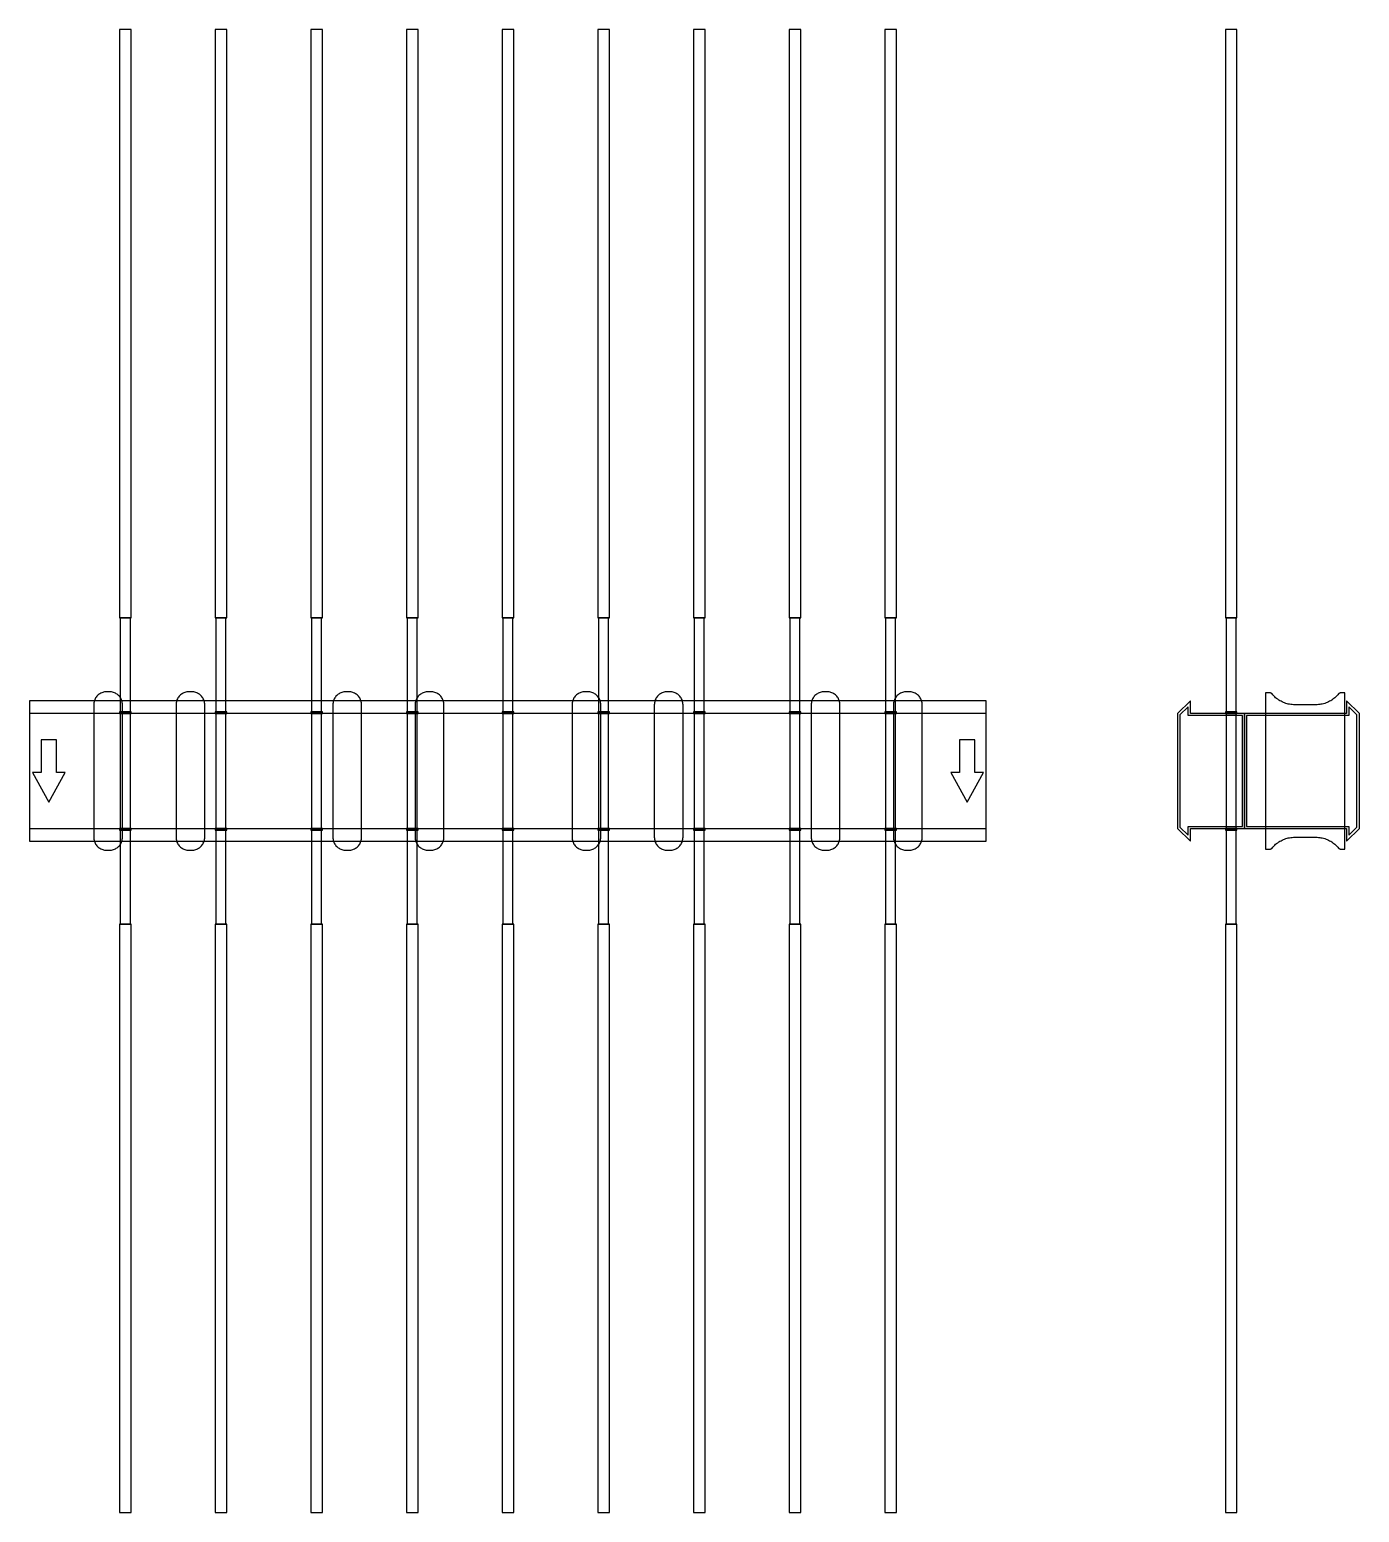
# Model space of a CAD drawing. Extents: x 0 to 1390, y -775 to 775.
import ezdxf

# ---------------------------------------------------------------- set-up
doc = ezdxf.new("R2010")
doc.units = 0
doc.layers.add('Halfen', color=7, linetype='CONTINUOUS')

msp = doc.modelspace()

# ---------------------------------------------------------------- linework, layer by layer
at = {"layer": 'Halfen', "color": 7}
for points in [[(106, 160), (106, 775), (94, 775), (94, 160)], [(206, 160), (206, 775), (194, 775), (194, 160)], [(306, 160), (306, 775), (294, 775), (294, 160)], [(406, 160), (406, 775), (394, 775), (394, 160)], [(506, 160), (506, 775), (494, 775), (494, 160)], [(606, 160), (606, 775), (594, 775), (594, 160)], [(706, 160), (706, 775), (694, 775), (694, 160)], [(806, 160), (806, 775), (794, 775), (794, 160)], [(906, 160), (906, 775), (894, 775), (894, 160)], [(1262, 160), (1262, 775), (1250, 775), (1250, 160)], [(105.25, 62), (105.25, 160), (94.75, 160), (94.75, 62)], [(205.25, 62), (205.25, 160), (194.75, 160), (194.75, 62)], [(305.25, 62), (305.25, 160), (294.75, 160), (294.75, 62)], [(405.25, 62), (405.25, 160), (394.75, 160), (394.75, 62)], [(505.25, 62), (505.25, 160), (494.75, 160), (494.75, 62)], [(605.25, 62), (605.25, 160), (594.75, 160), (594.75, 62)], [(705.25, 62), (705.25, 160), (694.75, 160), (694.75, 62)], [(805.25, 62), (805.25, 160), (794.75, 160), (794.75, 62)], [(905.25, 62), (905.25, 160), (894.75, 160), (894.75, 62)], [(1261.25, 62), (1261.25, 160), (1250.75, 160), (1250.75, 62)], [(97, -69.3), (97, -56.8), (97, 69.3), (96.958, 70.359), (96.834, 71.412), (96.627, 72.452), (96.339, 73.472), (95.972, 74.466), (95.529, 75.429), (95.011, 76.354), (94.422, 77.235), (93.765, 78.068), (93.046, 78.846), (92.268, 79.565), (91.435, 80.222), (90.554, 80.811), (89.629, 81.329), (88.666, 81.772), (87.672, 82.139), (86.652, 82.427), (85.612, 82.634), (84.559, 82.758), (83.5, 82.8), (80.5, 82.8), (79.441, 82.758), (78.388, 82.634), (77.348, 82.427), (76.328, 82.139), (75.334, 81.772), (74.371, 81.329), (73.446, 80.811), (72.565, 80.222), (71.732, 79.565), (70.954, 78.846), (70.235, 78.068), (69.578, 77.235), (68.989, 76.354), (68.471, 75.429), (68.028, 74.466), (67.661, 73.472), (67.373, 72.452), (67.166, 71.412), (67.042, 70.359), (67, 69.3), (67, -56.8), (67, -69.3), (67.042, -70.359), (67.166, -71.412), (67.373, -72.452), (67.661, -73.472), (68.028, -74.466), (68.471, -75.429), (68.989, -76.354), (69.578, -77.235), (70.235, -78.068), (70.954, -78.846), (71.732, -79.565), (72.565, -80.222), (73.446, -80.811), (74.371, -81.329), (75.334, -81.772), (76.328, -82.139), (77.348, -82.427), (78.388, -82.634), (79.441, -82.758), (80.5, -82.8), (83.5, -82.8), (84.559, -82.758), (85.612, -82.634), (86.652, -82.427), (87.672, -82.139), (88.666, -81.772), (89.629, -81.329), (90.554, -80.811), (91.435, -80.222), (92.268, -79.565), (93.046, -78.846), (93.765, -78.068), (94.422, -77.235), (95.011, -76.354), (95.529, -75.429), (95.972, -74.466), (96.339, -73.472), (96.627, -72.452), (96.834, -71.412), (96.958, -70.359), (97, -69.3)], [(183, -69.3), (183, -56.8), (183, 69.3), (182.958, 70.359), (182.834, 71.412), (182.627, 72.452), (182.339, 73.472), (181.972, 74.466), (181.529, 75.429), (181.011, 76.354), (180.422, 77.235), (179.765, 78.068), (179.046, 78.846), (178.268, 79.565), (177.435, 80.222), (176.554, 80.811), (175.629, 81.329), (174.666, 81.772), (173.672, 82.139), (172.652, 82.427), (171.612, 82.634), (170.559, 82.758), (169.5, 82.8), (166.5, 82.8), (165.441, 82.758), (164.388, 82.634), (163.348, 82.427), (162.328, 82.139), (161.334, 81.772), (160.371, 81.329), (159.446, 80.811), (158.565, 80.222), (157.732, 79.565), (156.954, 78.846), (156.235, 78.068), (155.578, 77.235), (154.989, 76.354), (154.471, 75.429), (154.028, 74.466), (153.661, 73.472), (153.373, 72.452), (153.166, 71.412), (153.042, 70.359), (153, 69.3), (153, -56.8), (153, -69.3), (153.042, -70.359), (153.166, -71.412), (153.373, -72.452), (153.661, -73.472), (154.028, -74.466), (154.471, -75.429), (154.989, -76.354), (155.578, -77.235), (156.235, -78.068), (156.954, -78.846), (157.732, -79.565), (158.565, -80.222), (159.446, -80.811), (160.371, -81.329), (161.334, -81.772), (162.328, -82.139), (163.348, -82.427), (164.388, -82.634), (165.441, -82.758), (166.5, -82.8), (169.5, -82.8), (170.559, -82.758), (171.612, -82.634), (172.652, -82.427), (173.672, -82.139), (174.666, -81.772), (175.629, -81.329), (176.554, -80.811), (177.435, -80.222), (178.268, -79.565), (179.046, -78.846), (179.765, -78.068), (180.422, -77.235), (181.011, -76.354), (181.529, -75.429), (181.972, -74.466), (182.339, -73.472), (182.627, -72.452), (182.834, -71.412), (182.958, -70.359), (183, -69.3)], [(347, -69.3), (347, -56.8), (347, 69.3), (346.958, 70.359), (346.834, 71.412), (346.627, 72.452), (346.339, 73.472), (345.972, 74.466), (345.529, 75.429), (345.011, 76.354), (344.422, 77.235), (343.765, 78.068), (343.046, 78.846), (342.268, 79.565), (341.435, 80.222), (340.554, 80.811), (339.629, 81.329), (338.666, 81.772), (337.672, 82.139), (336.652, 82.427), (335.612, 82.634), (334.559, 82.758), (333.5, 82.8), (330.5, 82.8), (329.441, 82.758), (328.388, 82.634), (327.348, 82.427), (326.328, 82.139), (325.334, 81.772), (324.371, 81.329), (323.446, 80.811), (322.565, 80.222), (321.732, 79.565), (320.954, 78.846), (320.235, 78.068), (319.578, 77.235), (318.989, 76.354), (318.471, 75.429), (318.028, 74.466), (317.661, 73.472), (317.373, 72.452), (317.166, 71.412), (317.042, 70.359), (317, 69.3), (317, -56.8), (317, -69.3), (317.042, -70.359), (317.166, -71.412), (317.373, -72.452), (317.661, -73.472), (318.028, -74.466), (318.471, -75.429), (318.989, -76.354), (319.578, -77.235), (320.235, -78.068), (320.954, -78.846), (321.732, -79.565), (322.565, -80.222), (323.446, -80.811), (324.371, -81.329), (325.334, -81.772), (326.328, -82.139), (327.348, -82.427), (328.388, -82.634), (329.441, -82.758), (330.5, -82.8), (333.5, -82.8), (334.559, -82.758), (335.612, -82.634), (336.652, -82.427), (337.672, -82.139), (338.666, -81.772), (339.629, -81.329), (340.554, -80.811), (341.435, -80.222), (342.268, -79.565), (343.046, -78.846), (343.765, -78.068), (344.422, -77.235), (345.011, -76.354), (345.529, -75.429), (345.972, -74.466), (346.339, -73.472), (346.627, -72.452), (346.834, -71.412), (346.958, -70.359), (347, -69.3)], [(433, -69.3), (433, -56.8), (433, 69.3), (432.958, 70.359), (432.834, 71.412), (432.627, 72.452), (432.339, 73.472), (431.972, 74.466), (431.529, 75.429), (431.011, 76.354), (430.422, 77.235), (429.765, 78.068), (429.046, 78.846), (428.268, 79.565), (427.435, 80.222), (426.554, 80.811), (425.629, 81.329), (424.666, 81.772), (423.672, 82.139), (422.652, 82.427), (421.612, 82.634), (420.559, 82.758), (419.5, 82.8), (416.5, 82.8), (415.441, 82.758), (414.388, 82.634), (413.348, 82.427), (412.328, 82.139), (411.334, 81.772), (410.371, 81.329), (409.446, 80.811), (408.565, 80.222), (407.732, 79.565), (406.954, 78.846), (406.235, 78.068), (405.578, 77.235), (404.989, 76.354), (404.471, 75.429), (404.028, 74.466), (403.661, 73.472), (403.373, 72.452), (403.166, 71.412), (403.042, 70.359), (403, 69.3), (403, -56.8), (403, -69.3), (403.042, -70.359), (403.166, -71.412), (403.373, -72.452), (403.661, -73.472), (404.028, -74.466), (404.471, -75.429), (404.989, -76.354), (405.578, -77.235), (406.235, -78.068), (406.954, -78.846), (407.732, -79.565), (408.565, -80.222), (409.446, -80.811), (410.371, -81.329), (411.334, -81.772), (412.328, -82.139), (413.348, -82.427), (414.388, -82.634), (415.441, -82.758), (416.5, -82.8), (419.5, -82.8), (420.559, -82.758), (421.612, -82.634), (422.652, -82.427), (423.672, -82.139), (424.666, -81.772), (425.629, -81.329), (426.554, -80.811), (427.435, -80.222), (428.268, -79.565), (429.046, -78.846), (429.765, -78.068), (430.422, -77.235), (431.011, -76.354), (431.529, -75.429), (431.972, -74.466), (432.339, -73.472), (432.627, -72.452), (432.834, -71.412), (432.958, -70.359), (433, -69.3)], [(597, -69.3), (597, -56.8), (597, 69.3), (596.958, 70.359), (596.834, 71.412), (596.627, 72.452), (596.339, 73.472), (595.972, 74.466), (595.529, 75.429), (595.011, 76.354), (594.422, 77.235), (593.765, 78.068), (593.046, 78.846), (592.268, 79.565), (591.435, 80.222), (590.554, 80.811), (589.629, 81.329), (588.666, 81.772), (587.672, 82.139), (586.652, 82.427), (585.612, 82.634), (584.559, 82.758), (583.5, 82.8), (580.5, 82.8), (579.441, 82.758), (578.388, 82.634), (577.348, 82.427), (576.328, 82.139), (575.334, 81.772), (574.371, 81.329), (573.446, 80.811), (572.565, 80.222), (571.732, 79.565), (570.954, 78.846), (570.235, 78.068), (569.578, 77.235), (568.989, 76.354), (568.471, 75.429), (568.028, 74.466), (567.661, 73.472), (567.373, 72.452), (567.166, 71.412), (567.042, 70.359), (567, 69.3), (567, -56.8), (567, -69.3), (567.042, -70.359), (567.166, -71.412), (567.373, -72.452), (567.661, -73.472), (568.028, -74.466), (568.471, -75.429), (568.989, -76.354), (569.578, -77.235), (570.235, -78.068), (570.954, -78.846), (571.732, -79.565), (572.565, -80.222), (573.446, -80.811), (574.371, -81.329), (575.334, -81.772), (576.328, -82.139), (577.348, -82.427), (578.388, -82.634), (579.441, -82.758), (580.5, -82.8), (583.5, -82.8), (584.559, -82.758), (585.612, -82.634), (586.652, -82.427), (587.672, -82.139), (588.666, -81.772), (589.629, -81.329), (590.554, -80.811), (591.435, -80.222), (592.268, -79.565), (593.046, -78.846), (593.765, -78.068), (594.422, -77.235), (595.011, -76.354), (595.529, -75.429), (595.972, -74.466), (596.339, -73.472), (596.627, -72.452), (596.834, -71.412), (596.958, -70.359), (597, -69.3)], [(683, -69.3), (683, -56.8), (683, 69.3), (682.958, 70.359), (682.834, 71.412), (682.627, 72.452), (682.339, 73.472), (681.972, 74.466), (681.529, 75.429), (681.011, 76.354), (680.422, 77.235), (679.765, 78.068), (679.046, 78.846), (678.268, 79.565), (677.435, 80.222), (676.554, 80.811), (675.629, 81.329), (674.666, 81.772), (673.672, 82.139), (672.652, 82.427), (671.612, 82.634), (670.559, 82.758), (669.5, 82.8), (666.5, 82.8), (665.441, 82.758), (664.388, 82.634), (663.348, 82.427), (662.328, 82.139), (661.334, 81.772), (660.371, 81.329), (659.446, 80.811), (658.565, 80.222), (657.732, 79.565), (656.954, 78.846), (656.235, 78.068), (655.578, 77.235), (654.989, 76.354), (654.471, 75.429), (654.028, 74.466), (653.661, 73.472), (653.373, 72.452), (653.166, 71.412), (653.042, 70.359), (653, 69.3), (653, -56.8), (653, -69.3), (653.042, -70.359), (653.166, -71.412), (653.373, -72.452), (653.661, -73.472), (654.028, -74.466), (654.471, -75.429), (654.989, -76.354), (655.578, -77.235), (656.235, -78.068), (656.954, -78.846), (657.732, -79.565), (658.565, -80.222), (659.446, -80.811), (660.371, -81.329), (661.334, -81.772), (662.328, -82.139), (663.348, -82.427), (664.388, -82.634), (665.441, -82.758), (666.5, -82.8), (669.5, -82.8), (670.559, -82.758), (671.612, -82.634), (672.652, -82.427), (673.672, -82.139), (674.666, -81.772), (675.629, -81.329), (676.554, -80.811), (677.435, -80.222), (678.268, -79.565), (679.046, -78.846), (679.765, -78.068), (680.422, -77.235), (681.011, -76.354), (681.529, -75.429), (681.972, -74.466), (682.339, -73.472), (682.627, -72.452), (682.834, -71.412), (682.958, -70.359), (683, -69.3)], [(847, -69.3), (847, -56.8), (847, 69.3), (846.958, 70.359), (846.834, 71.412), (846.627, 72.452), (846.339, 73.472), (845.972, 74.466), (845.529, 75.429), (845.011, 76.354), (844.422, 77.235), (843.765, 78.068), (843.046, 78.846), (842.268, 79.565), (841.435, 80.222), (840.554, 80.811), (839.629, 81.329), (838.666, 81.772), (837.672, 82.139), (836.652, 82.427), (835.612, 82.634), (834.559, 82.758), (833.5, 82.8), (830.5, 82.8), (829.441, 82.758), (828.388, 82.634), (827.348, 82.427), (826.328, 82.139), (825.334, 81.772), (824.371, 81.329), (823.446, 80.811), (822.565, 80.222), (821.732, 79.565), (820.954, 78.846), (820.235, 78.068), (819.578, 77.235), (818.989, 76.354), (818.471, 75.429), (818.028, 74.466), (817.661, 73.472), (817.373, 72.452), (817.166, 71.412), (817.042, 70.359), (817, 69.3), (817, -56.8), (817, -69.3), (817.042, -70.359), (817.166, -71.412), (817.373, -72.452), (817.661, -73.472), (818.028, -74.466), (818.471, -75.429), (818.989, -76.354), (819.578, -77.235), (820.235, -78.068), (820.954, -78.846), (821.732, -79.565), (822.565, -80.222), (823.446, -80.811), (824.371, -81.329), (825.334, -81.772), (826.328, -82.139), (827.348, -82.427), (828.388, -82.634), (829.441, -82.758), (830.5, -82.8), (833.5, -82.8), (834.559, -82.758), (835.612, -82.634), (836.652, -82.427), (837.672, -82.139), (838.666, -81.772), (839.629, -81.329), (840.554, -80.811), (841.435, -80.222), (842.268, -79.565), (843.046, -78.846), (843.765, -78.068), (844.422, -77.235), (845.011, -76.354), (845.529, -75.429), (845.972, -74.466), (846.339, -73.472), (846.627, -72.452), (846.834, -71.412), (846.958, -70.359), (847, -69.3)], [(933, -69.3), (933, -56.8), (933, 69.3), (932.958, 70.359), (932.834, 71.412), (932.627, 72.452), (932.339, 73.472), (931.972, 74.466), (931.529, 75.429), (931.011, 76.354), (930.422, 77.235), (929.765, 78.068), (929.046, 78.846), (928.268, 79.565), (927.435, 80.222), (926.554, 80.811), (925.629, 81.329), (924.666, 81.772), (923.672, 82.139), (922.652, 82.427), (921.612, 82.634), (920.559, 82.758), (919.5, 82.8), (916.5, 82.8), (915.441, 82.758), (914.388, 82.634), (913.348, 82.427), (912.328, 82.139), (911.334, 81.772), (910.371, 81.329), (909.446, 80.811), (908.565, 80.222), (907.732, 79.565), (906.954, 78.846), (906.235, 78.068), (905.578, 77.235), (904.989, 76.354), (904.471, 75.429), (904.028, 74.466), (903.661, 73.472), (903.373, 72.452), (903.166, 71.412), (903.042, 70.359), (903, 69.3), (903, -56.8), (903, -69.3), (903.042, -70.359), (903.166, -71.412), (903.373, -72.452), (903.661, -73.472), (904.028, -74.466), (904.471, -75.429), (904.989, -76.354), (905.578, -77.235), (906.235, -78.068), (906.954, -78.846), (907.732, -79.565), (908.565, -80.222), (909.446, -80.811), (910.371, -81.329), (911.334, -81.772), (912.328, -82.139), (913.348, -82.427), (914.388, -82.634), (915.441, -82.758), (916.5, -82.8), (919.5, -82.8), (920.559, -82.758), (921.612, -82.634), (922.652, -82.427), (923.672, -82.139), (924.666, -81.772), (925.629, -81.329), (926.554, -80.811), (927.435, -80.222), (928.268, -79.565), (929.046, -78.846), (929.765, -78.068), (930.422, -77.235), (931.011, -76.354), (931.529, -75.429), (931.972, -74.466), (932.339, -73.472), (932.627, -72.452), (932.834, -71.412), (932.958, -70.359), (933, -69.3)], [(1375, -81.8), (1375, 81.8), (1371, 81.8), (1370.846, 81.797), (1370.691, 81.786), (1370.538, 81.769), (1370.385, 81.746), (1370.234, 81.715), (1370.084, 81.678), (1369.936, 81.634), (1369.789, 81.584), (1369.646, 81.527), (1369.505, 81.464), (1369.366, 81.395), (1369.231, 81.32), (1369.1, 81.239), (1368.972, 81.153), (1368.848, 81.06), (1368.728, 80.963), (1368.613, 80.86), (1368.502, 80.752), (1368.397, 80.639), (1368.296, 80.522), (1367.41, 79.491), (1366.479, 78.5), (1365.505, 77.551), (1364.491, 76.646), (1363.437, 75.787), (1362.347, 74.975), (1361.222, 74.211), (1360.064, 73.499), (1358.876, 72.838), (1357.66, 72.23), (1356.418, 71.676), (1355.153, 71.178), (1353.867, 70.736), (1352.563, 70.351), (1351.243, 70.024), (1349.911, 69.756), (1348.567, 69.547), (1347.216, 69.397), (1345.859, 69.307), (1344.5, 69.277), (1322.5, 69.277), (1321.141, 69.307), (1319.784, 69.397), (1318.433, 69.547), (1317.089, 69.756), (1315.757, 70.024), (1314.437, 70.351), (1313.133, 70.736), (1311.847, 71.178), (1310.582, 71.676), (1309.34, 72.23), (1308.124, 72.838), (1306.936, 73.499), (1305.778, 74.211), (1304.653, 74.975), (1303.563, 75.787), (1302.509, 76.646), (1301.495, 77.551), (1300.521, 78.5), (1299.59, 79.491), (1298.704, 80.522), (1298.603, 80.639), (1298.498, 80.752), (1298.387, 80.86), (1298.272, 80.963), (1298.152, 81.06), (1298.028, 81.153), (1297.9, 81.239), (1297.769, 81.32), (1297.634, 81.395), (1297.495, 81.464), (1297.354, 81.527), (1297.211, 81.584), (1297.064, 81.634), (1296.916, 81.678), (1296.766, 81.715), (1296.615, 81.746), (1296.462, 81.769), (1296.309, 81.786), (1296.154, 81.797), (1296, 81.8), (1292, 81.8), (1292, -81.8), (1296, -81.8), (1296.154, -81.797), (1296.309, -81.786), (1296.462, -81.769), (1296.615, -81.746), (1296.766, -81.715), (1296.916, -81.678), (1297.064, -81.634), (1297.211, -81.584), (1297.354, -81.527), (1297.495, -81.464), (1297.634, -81.395), (1297.769, -81.32), (1297.9, -81.239), (1298.028, -81.153), (1298.152, -81.06), (1298.272, -80.963), (1298.387, -80.86), (1298.498, -80.752), (1298.603, -80.639), (1298.704, -80.522), (1299.59, -79.491), (1300.521, -78.5), (1301.495, -77.551), (1302.509, -76.646), (1303.563, -75.787), (1304.653, -74.975), (1305.778, -74.211), (1306.936, -73.499), (1308.124, -72.838), (1309.34, -72.23), (1310.582, -71.676), (1311.847, -71.178), (1313.133, -70.736), (1314.437, -70.351), (1315.757, -70.024), (1317.089, -69.756), (1318.433, -69.547), (1319.784, -69.397), (1321.141, -69.307), (1322.5, -69.277), (1344.5, -69.277), (1345.859, -69.307), (1347.216, -69.397), (1348.567, -69.547), (1349.911, -69.756), (1351.243, -70.024), (1352.563, -70.351), (1353.867, -70.736), (1355.153, -71.178), (1356.418, -71.676), (1357.66, -72.23), (1358.876, -72.838), (1360.064, -73.499), (1361.222, -74.211), (1362.347, -74.975), (1363.437, -75.787), (1364.491, -76.646), (1365.505, -77.551), (1366.479, -78.5), (1367.41, -79.491), (1368.296, -80.522), (1368.397, -80.639), (1368.502, -80.752), (1368.613, -80.86), (1368.728, -80.963), (1368.848, -81.06), (1368.972, -81.153), (1369.1, -81.239), (1369.231, -81.32), (1369.366, -81.395), (1369.505, -81.464), (1369.646, -81.527), (1369.789, -81.584), (1369.936, -81.634), (1370.084, -81.678), (1370.234, -81.715), (1370.385, -81.746), (1370.538, -81.769), (1370.691, -81.786), (1370.846, -81.797), (1371, -81.8)], [(0, -73.5), (1000, -73.5), (1000, 73.5), (0, 73.5)], [(106, 60), (106, 62), (94, 62), (94, 60)], [(206, 60), (206, 62), (194, 62), (194, 60)], [(306, 60), (306, 62), (294, 62), (294, 60)], [(406, 60), (406, 62), (394, 62), (394, 60)], [(506, 60), (506, 62), (494, 62), (494, 60)], [(606, 60), (606, 62), (594, 62), (594, 60)], [(706, 60), (706, 62), (694, 62), (694, 60)], [(806, 60), (806, 62), (794, 62), (794, 60)], [(906, 60), (906, 62), (894, 62), (894, 60)], [(1270, -60), (1270, 60), (1213.5, 60), (1213.5, 73.5), (1200, 60), (1200, -60), (1213.5, -73.5), (1213.5, -60)], [(1268, -58), (1268, 58), (1211, 58), (1211, 67.25), (1202.5, 58.75), (1202.5, -58.75), (1211, -67.25), (1211, -58)], [(1262, 60), (1262, 62), (1250, 62), (1250, 60)], [(1390, -60), (1390, 60), (1376.5, 73.5), (1376.5, 60), (1270, 60), (1270, -60), (1376.5, -60), (1376.5, -73.5)], [(1387.5, -58.75), (1387.5, 58.75), (1379, 67.25), (1379, 58), (1272, 58), (1272, -58), (1379, -58), (1379, -67.25)], [(0, -60), (1000, -60), (1000, 60), (0, 60)], [(105.25, -60), (105.25, 60), (94.75, 60), (94.75, -60)], [(205.25, -60), (205.25, 60), (194.75, 60), (194.75, -60)], [(305.25, -60), (305.25, 60), (294.75, 60), (294.75, -60)], [(405.25, -60), (405.25, 60), (394.75, 60), (394.75, -60)], [(505.25, -60), (505.25, 60), (494.75, 60), (494.75, -60)], [(605.25, -60), (605.25, 60), (594.75, 60), (594.75, -60)], [(705.25, -60), (705.25, 60), (694.75, 60), (694.75, -60)], [(805.25, -60), (805.25, 60), (794.75, 60), (794.75, -60)], [(905.25, -60), (905.25, 60), (894.75, 60), (894.75, -60)], [(1261.25, -60), (1261.25, 60), (1250.75, 60), (1250.75, -60)], [(20, -32.5), (37, -1.5), (28, -1.5), (28, 32.5), (12, 32.5), (12, -1.5), (3, -1.5)], [(980, -32.5), (997, -1.5), (988, -1.5), (988, 32.5), (972, 32.5), (972, -1.5), (963, -1.5)], [(106, -62), (106, -60), (94, -60), (94, -62)], [(105.25, -160), (105.25, -62), (94.75, -62), (94.75, -160)], [(206, -62), (206, -60), (194, -60), (194, -62)], [(205.25, -160), (205.25, -62), (194.75, -62), (194.75, -160)], [(306, -62), (306, -60), (294, -60), (294, -62)], [(305.25, -160), (305.25, -62), (294.75, -62), (294.75, -160)], [(406, -62), (406, -60), (394, -60), (394, -62)], [(405.25, -160), (405.25, -62), (394.75, -62), (394.75, -160)], [(506, -62), (506, -60), (494, -60), (494, -62)], [(505.25, -160), (505.25, -62), (494.75, -62), (494.75, -160)], [(606, -62), (606, -60), (594, -60), (594, -62)], [(605.25, -160), (605.25, -62), (594.75, -62), (594.75, -160)], [(706, -62), (706, -60), (694, -60), (694, -62)], [(705.25, -160), (705.25, -62), (694.75, -62), (694.75, -160)], [(806, -62), (806, -60), (794, -60), (794, -62)], [(805.25, -160), (805.25, -62), (794.75, -62), (794.75, -160)], [(906, -62), (906, -60), (894, -60), (894, -62)], [(905.25, -160), (905.25, -62), (894.75, -62), (894.75, -160)], [(1262, -62), (1262, -60), (1250, -60), (1250, -62)], [(1261.25, -160), (1261.25, -62), (1250.75, -62), (1250.75, -160)], [(106, -775), (106, -160), (94, -160), (94, -775)], [(206, -775), (206, -160), (194, -160), (194, -775)], [(306, -775), (306, -160), (294, -160), (294, -775)], [(406, -775), (406, -160), (394, -160), (394, -775)], [(506, -775), (506, -160), (494, -160), (494, -775)], [(606, -775), (606, -160), (594, -160), (594, -775)], [(706, -775), (706, -160), (694, -160), (694, -775)], [(806, -775), (806, -160), (794, -160), (794, -775)], [(906, -775), (906, -160), (894, -160), (894, -775)], [(1262, -775), (1262, -160), (1250, -160), (1250, -775)]]:
    msp.add_lwpolyline(points, close=True, dxfattribs=at)

doc.saveas('drawing.dxf')
